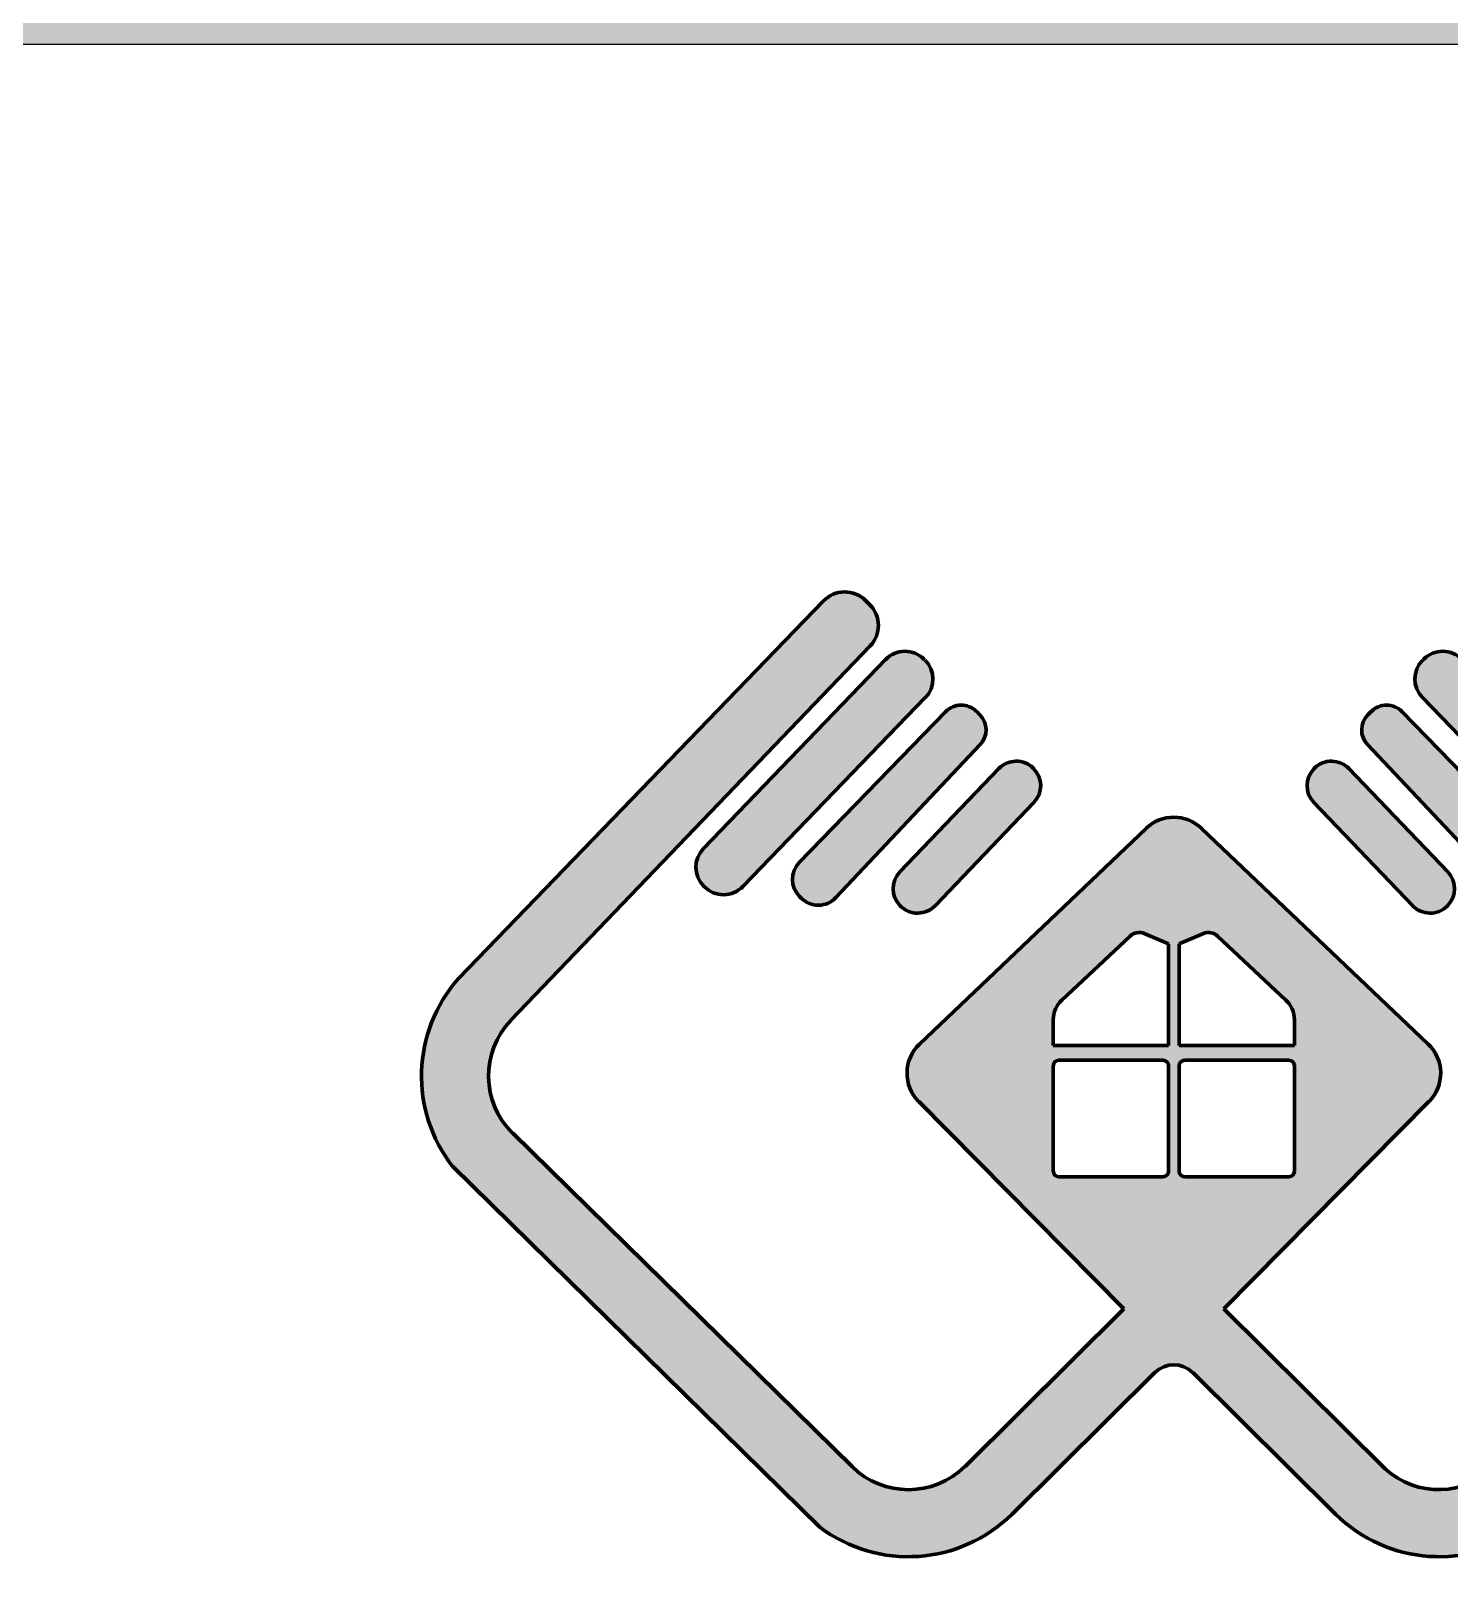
# Model space of a CAD drawing. Header units: millimetres. Extents: x -23568 to 99064, y -162914 to -58422.
# Drawn here: x 3016 to 4188, y -99171 to -97890 of the extents above; entities that cross this region are included whole.
import ezdxf

# ---------------------------------------------------------------- set-up
doc = ezdxf.new("R2010")
doc.units = ezdxf.units.MM
doc.header["$LTSCALE"] = 0.01
doc.layers.add('W-图框', color=251, linetype='Continuous')

# ---------------------------------------------------------------- blocks, each defined once
blk = doc.blocks.new('ET634563464')
at = {"layer": 'W-图框', "linetype": 'ByBlock'}
h = blk.add_hatch(color=153, dxfattribs=at)
h.paths.add_polyline_path([(85815.6, 34916.5), (107555.1, 34916.5), (107555.1, 19318.8), (85815.6, 19318.8)])
h.paths.add_polyline_path([(85843.2, 34888.8), (107527.5, 34888.8), (107527.5, 19346.4), (85843.2, 19346.4)], flags=16)
at = {"layer": 'W-图框', "color": 151, "lineweight": 0}
blk.add_line((107410.1, 34888.8), (105432.1, 34888.8), dxfattribs=at)
at = {"layer": 'W-图框', "color": 153, "linetype": 'ByBlock'}
for points in [[(85843.2, 34888.8), (107527.5, 34888.8), (107527.5, 19346.4), (85843.2, 19346.4)], [(107527.5, 19346.4), (105314.8, 19346.4), (105314.8, 34888.8), (107527.5, 34888.8)]]:
    blk.add_lwpolyline(points, close=True, dxfattribs=at)
blk = doc.blocks.new('ejthdrg')
at = {"lineweight": 211}
h = blk.add_hatch(color=153, dxfattribs=at)
h.paths.add_polyline_path([(16981.3, 10134.3, 0.423868), (16955.6, 10134.4, 0.411106), (16955.2, 10109.2), (17028.7, 10032.4, 0.423868), (17054.4, 10032.3, 0.411106), (17054.8, 10057.5)], flags=17)
h.paths.add_polyline_path([(17020.7, 10176.7, 0.418658), (16998, 10176.9), (16995.5, 10174.3, 0.405752), (16995.2, 10152.1), (17102.4, 10038.4, 0.422727), (17128.1, 10038.1), (17129.4, 10039.3, 0.409783), (17129.6, 10064.5)], flags=17)
h.paths.add_polyline_path([(17065.3, 10215.5, 0.427006), (17036.5, 10215.3, 0.416551), (17035.9, 10187.1), (17171.5, 10046.6, 0.426273), (17200.3, 10046.7, 0.415823), (17200.8, 10074.9)], flags=17)
h.paths.add_polyline_path([(17111.5, 10258.9, 0.419023), (17080.3, 10259.1), (17077.2, 10256, 0.408179), (17076.9, 10225.4), (17343.8, 9947.3, -0.410793), (17342.5, 9863.3), (17090.3, 9615.6, -0.397324), (17008.3, 9613.9), (16888.3, 9732.8), (17040.8, 9887, 0.419801), (17040.2, 9929.6), (16871.8, 10089.9, 0.399861), (16830.7, 10089.9), (16662.3, 9929.6, 0.419801), (16661.7, 9887), (16814.2, 9732.8), (16696.1, 9615.7, -0.410139), (16612.2, 9615.6), (16360, 9863.3, -0.410793), (16358.7, 9947.3), (16625.6, 10225.4, 0.408179), (16625.3, 10256), (16622.2, 10259.1, 0.419023), (16591, 10258.9), (16319.8, 9978.4, 0.361228), (16315.5, 9838.6), (16588.2, 9570.7, 0.37227), (16731.1, 9580.4), (16837.2, 9685.5, -0.411302), (16865.3, 9685.5), (16971.4, 9580.4, 0.37227), (17114.3, 9570.7), (17387, 9838.6, 0.361228), (17382.7, 9978.4)])
h.paths.add_polyline_path([(16940.8, 9947.8), (16940.8, 9928.6), (16855.2, 9928.6), (16855.2, 10004.2), (16873.2, 10011.7, -0.294841), (16883.8, 10009.8), (16934.5, 9962.3, -0.207587)], flags=16)
h.paths.add_polyline_path([(16940.8, 9913.6), (16940.8, 9835, -0.414214), (16936.8, 9831), (16859.2, 9831, -0.414214), (16855.2, 9835), (16855.2, 9913.6, -0.414214), (16859.2, 9917.6), (16936.8, 9917.6, -0.414214)], flags=16)
h.paths.add_polyline_path([(16847.3, 10004.2), (16847.3, 9928.6), (16761.7, 9928.6), (16761.7, 9947.8, -0.207587), (16768, 9962.3), (16818.7, 10009.8, -0.294841), (16829.3, 10011.7)], flags=16)
h.paths.add_polyline_path([(16847.3, 9913.6), (16847.3, 9835, -0.414214), (16843.3, 9831), (16765.7, 9831, -0.414214), (16761.7, 9835), (16761.7, 9913.6, -0.414214), (16765.7, 9917.6), (16843.3, 9917.6, -0.414214)], flags=16)
h.paths.add_polyline_path([(16666.6, 10187.1, 0.416551), (16666, 10215.3, 0.427006), (16637.2, 10215.5), (16501.7, 10074.9, 0.415823), (16502.2, 10046.7, 0.426273), (16531, 10046.6)], flags=17)
h.paths.add_polyline_path([(16707.3, 10152.1, 0.405752), (16707, 10174.3), (16704.5, 10176.9, 0.418658), (16681.8, 10176.7), (16572.9, 10064.5, 0.409783), (16573.1, 10039.3), (16574.4, 10038.1, 0.422727), (16600.1, 10038.4)], flags=17)
h.paths.add_polyline_path([(16747.3, 10109.2, 0.411106), (16746.9, 10134.4, 0.423868), (16721.2, 10134.3), (16647.6, 10057.5, 0.411106), (16648.1, 10032.3, 0.423868), (16673.8, 10032.4)], flags=17)
at = {"color": 153, "lineweight": 211}
for p, q in [((16591, 10258.9), (16319.8, 9978.4)), ((16622.2, 10259.1), (16625.3, 10256)), ((16358.7, 9947.3), (16625.6, 10225.4)), ((16501.7, 10074.9), (16637.2, 10215.5)), ((16665.6, 10215.7), (16666.3, 10215)), ((17036.9, 10215.7), (17036.2, 10215)), ((16666.6, 10187.1), (16531, 10046.6)), ((16572.9, 10064.5), (16681.8, 10176.7)), ((16704.5, 10176.9), (16707, 10174.3)), ((16998, 10176.9), (16995.5, 10174.3)), ((17129.6, 10064.5), (17020.7, 10176.7)), ((17035.9, 10187.1), (17171.5, 10046.6)), ((16707.3, 10152.1), (16600.1, 10038.4)), ((16995.2, 10152.1), (17102.4, 10038.4)), ((16647.6, 10057.5), (16721.2, 10134.3)), ((16745.3, 10136), (16747.1, 10134.3)), ((16957.2, 10136), (16955.4, 10134.3)), ((17054.8, 10057.5), (16981.3, 10134.3)), ((16673.8, 10032.4), (16747.3, 10109.2)), ((17028.7, 10032.4), (16955.2, 10109.2)), ((16830.7, 10089.9), (16662.3, 9929.6)), ((16871.8, 10089.9), (17040.2, 9929.6)), ((16501.9, 10047), (16502.6, 10046.4)), ((16573.1, 10039.3), (16574.4, 10038.1)), ((16647.9, 10032.4), (16648.2, 10032.2)), ((17054.6, 10032.4), (17054.3, 10032.2)), ((16768, 9962.3), (16818.7, 10009.8)), ((16829.3, 10011.7), (16847.3, 10004.2)), ((16847.3, 10004.2), (16847.3, 9928.6)), ((16873.2, 10011.7), (16855.2, 10004.2)), ((16855.2, 10004.2), (16855.2, 9928.6)), ((16934.5, 9962.3), (16883.8, 10009.8)), ((16761.7, 9928.6), (16761.7, 9947.8)), ((16940.8, 9928.6), (16940.8, 9947.8)), ((16761.7, 9928.6), (16847.3, 9928.6)), ((16940.8, 9928.6), (16855.2, 9928.6)), ((16761.7, 9835), (16761.7, 9913.6)), ((16843.3, 9917.6), (16765.7, 9917.6)), ((16847.3, 9913.6), (16847.3, 9835)), ((16855.2, 9913.6), (16855.2, 9835)), ((16859.2, 9917.6), (16936.8, 9917.6)), ((16940.8, 9835), (16940.8, 9913.6)), ((16661.7, 9887), (16814.2, 9732.8)), ((17040.8, 9887), (16888.3, 9732.8)), ((16612.2, 9615.6), (16360, 9863.3)), ((16588.2, 9570.7), (16315.5, 9838.6)), ((16843.3, 9831), (16765.7, 9831)), ((16859.2, 9831), (16936.8, 9831)), ((16696.1, 9615.7), (16814.2, 9732.8)), ((17008.3, 9613.9), (16888.3, 9732.8)), ((16731.1, 9580.4), (16837.2, 9685.5)), ((16971.4, 9580.4), (16865.3, 9685.5))]:
    blk.add_line(p, q, dxfattribs=at)
for centre, radius, start, end in [((16606.7, 10243.7), 21.9, 45, 135.9392), ((16609.8, 10240.6), 21.9, 316.1829, 45), ((16651.5, 10201.6), 19.9, 45, 136.0292), ((16652.3, 10200.9), 19.9, 316.0051, 45), ((17050.2, 10200.9), 19.9, 135, 223.9949), ((17051, 10201.6), 19.9, 43.9708, 135), ((16693.2, 10165.6), 15.9, 45, 135.8681), ((17009.3, 10165.6), 15.9, 44.1319, 135), ((16695.8, 10163), 15.9, 316.6603, 45), ((17006.7, 10163), 15.9, 135, 223.3397), ((16734.1, 10121.9), 17.9, 45, 136.2454), ((16734.4, 10121.6), 17.9, 316.2454, 45), ((16968.1, 10121.6), 17.9, 135, 223.7546), ((16968.4, 10121.9), 17.9, 43.7546, 135), ((16851.2, 10068.3), 29.9, 46.4109, 133.5891), ((16516, 10061.1), 19.9, 136.0292, 225), ((16585.8, 10052), 17.9, 135.8681, 225), ((16660.6, 10045.1), 17.9, 136.2454, 225), ((17041.9, 10045.1), 17.9, 315, 43.7546), ((16516.6, 10060.5), 19.9, 225, 316.0051), ((16587.1, 10050.7), 17.9, 225, 316.6603), ((16660.9, 10044.8), 17.9, 225, 316.2454), ((17041.6, 10044.8), 17.9, 223.7546, 315), ((16825.5, 10002.5), 9.95, 67.3801, 133.0908), ((16877, 10002.5), 9.95, 46.9092, 112.6199), ((16401.8, 9905.9), 109.5, 138.5419, 217.9864), ((16781.6, 9947.8), 19.9, 133.0908, 180), ((16920.9, 9947.8), 19.9, 0, 46.9092), ((16401.8, 9905.9), 59.7, 136.1829, 225.5131), ((16682.9, 9908), 29.9, 133.5891, 224.6799), ((17019.6, 9908), 29.9, 315.3201, 46.4109), ((16765.7, 9913.6), 3.98, 90, 180), ((16843.3, 9913.6), 3.98, 0, 90), ((16859.2, 9913.6), 3.98, 90, 180), ((16936.8, 9913.6), 3.98, 0, 90), ((16765.7, 9835), 3.98, 180, 270), ((16843.3, 9835), 3.98, 270, 0), ((16859.2, 9835), 3.98, 180, 270), ((16936.8, 9835), 3.98, 270, 0), ((16851.2, 9671.4), 19.9, 45.2851, 134.7149), ((16654, 9658.2), 59.7, 225.5131, 314.7149), ((17048.4, 9658.3), 59.8, 227.8522, 314.446), ((16654, 9658.2), 109.5, 233.0397, 314.7149), ((17048.4, 9658.2), 109.5, 225.2851, 306.9603)]:
    blk.add_arc(centre, radius, start, end, dxfattribs=at)

msp = doc.modelspace()

# ---------------------------------------------------------------- block references
at = {"xscale": 0.9038816989722264, "yscale": 0.9038816989722264, "zscale": 0.9038816989722264}
msp.add_blockref('ET634563464', (-92232.1, -129436.5), dxfattribs=at)
at = {"color": 159, "lineweight": 211, "xscale": 1.111584820870412, "yscale": 1.11158482072336, "zscale": 1.111584820717478}
msp.add_blockref('ejthdrg', (-14771.5, -109764.7), dxfattribs=at)

doc.saveas('drawing.dxf')
